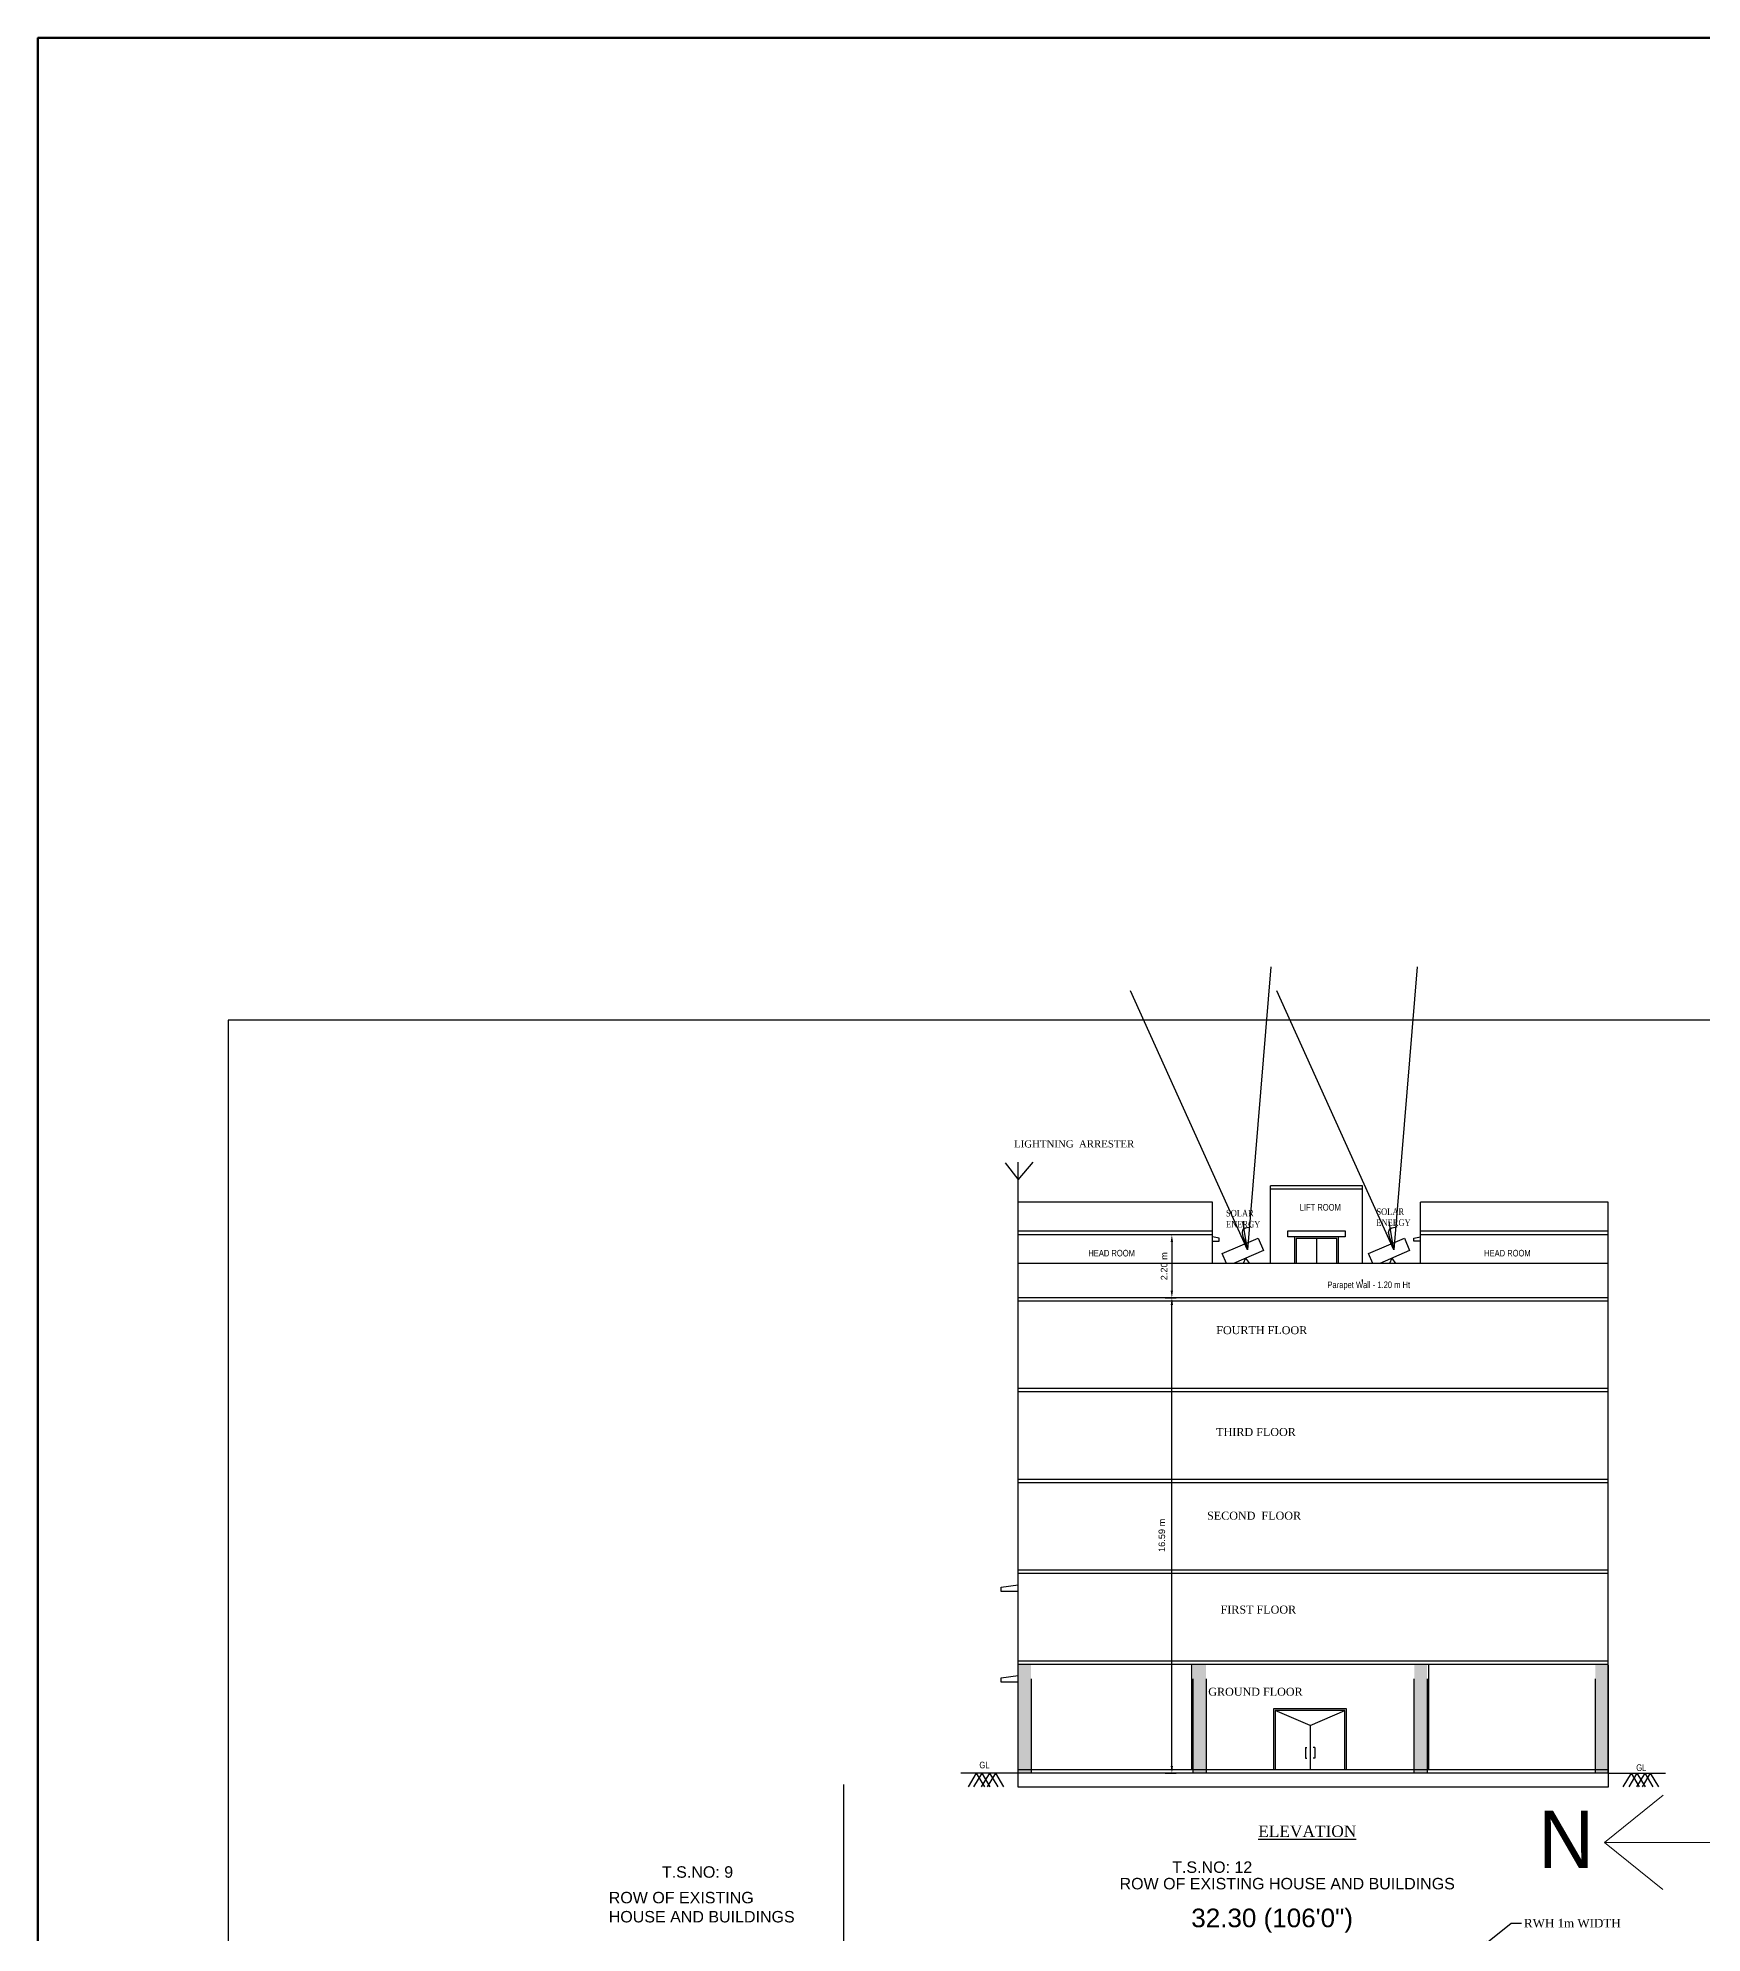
# Model space of a CAD drawing. Header units: metres. Extents: x 789 to 1127, y 8 to 183.
# Drawn here: x 788.8 to 846.9, y 116.9 to 183.1 of the extents above; entities that cross this region are included whole.
import ezdxf
from ezdxf import colors
from ezdxf.entities.mleader import LeaderData, LeaderLine
from ezdxf.math import Vec2, Vec3

# ---------------------------------------------------------------- set-up
doc = ezdxf.new("R2010")
doc.units = ezdxf.units.M
doc.header["$MEASUREMENT"] = 0
doc.header["$PDMODE"] = 96
for name, color, linetype in [('ED', 30, 'Continuous'), ('T E X T', 7, 'Continuous'), ('TEXT1', 7, 'Continuous'), ('W A L L', 125, 'Continuous')]:
    doc.layers.add(name, color=color, linetype=linetype)
doc.layers.add('FLOOR-GROUND', color=7, linetype='Continuous', lineweight=50)
doc.layers.add('NORTH_DIRECTION', color=7, linetype='Continuous', lineweight=0)
doc.styles.add('ROMANS', font='arial.ttf', dxfattribs={"height": 8})
doc.styles.add('rs', font='arial.ttf', dxfattribs={"width": 0.85})
doc.styles.add('S', font='swiss.ttf')
doc.styles.get("Standard").update_dxf_attribs({"font": 'BOOKOS.TTF'})
doc.styles.add('swc', font='swissc.ttf', dxfattribs={"height": 250})
doc.styles.add('TIMES', font='BOOKOS.TTF')
doc.styles.add('USA TEXT', font='GOTHIC.TTF')
doc.dimstyles.new('Aec_Arch_I$7', dxfattribs={"dimscale": 96, "dimtxt": 0.09375, "dimasz": 0.125, "dimexe": 0.125, "dimexo": 0.125, "dimgap": 0.0625, "dimtad": 0, "dimzin": 3, "dimdsep": 46, "dimlunit": 4, "dimtxsty": 'ROMANS', "dimblk": 'OBLIQUE', "dimcen": 0.09375, "dimdle": 0.125, "dimadec": 0, "dimazin": 0, "dimtfac": 0.75, "dimtofl": 0, "dimtmove": 2, "dimatfit": 3, "dimldrblk": 'OBLIQUE', "dimfxl": 0, "dimfrac": 1, "dimtolj": 1, "dimtzin": 0, "dimarcsym": 0})
doc.dimstyles.new('METRIC', dxfattribs={"dimtxt": 0.45, "dimasz": 0.25, "dimexe": 0.15, "dimexo": 0.15, "dimgap": 0.15, "dimtad": 1, "dimzin": 0, "dimdsep": 46, "dimtxsty": 'S', "dimcen": 0, "dimclrd": 1, "dimclre": 1, "dimclrt": 5, "dimadec": 0, "dimazin": 2, "dimtfac": 1, "dimtix": 1, "dimtofl": 0, "dimtmove": 1, "dimatfit": 0, "dimfxl": 0, "dimtolj": 1, "dimtzin": 0, "dimarcsym": 0})

# ---------------------------------------------------------------- blocks, each defined once
blk = doc.blocks.new('*D146')
at = {"color": 1, "lineweight": -2}
for p, q in [((828.622, 141.316), (828.222, 141.316)), ((828.372, 141.066), (828.372, 139.366)), ((828.622, 139.116), (828.222, 139.116))]:
    blk.add_line(p, q, dxfattribs=at)
at = {"color": 1}
for points in [[(828.33, 141.066), (828.413, 141.066), (828.372, 141.316)], [(828.33, 139.366), (828.413, 139.366), (828.372, 139.116)]]:
    blk.add_solid(points, dxfattribs=at)
at = {"layer": 'Defpoints', "color": 0}
for p in [(829.788, 141.316), (828.372, 139.116), (829.788, 139.116)]:
    blk.add_point(p, dxfattribs=at)
at = {"color": 6, "lineweight": -2, "insert": (828.103, 140.216), "char_height": 0.23, "attachment_point": 5, "rotation": 90, "style": 'S'}
blk.add_mtext('\\A1;2.20 m', dxfattribs=at)
blk = doc.blocks.new('_Oblique')
at = {"color": 0, "linetype": 'ByBlock', "lineweight": -2}
blk.add_line((-0.5, -0.5), (0.5, 0.5), dxfattribs=at)
blk = doc.blocks.new('*D432')
at = {"layer": 'Defpoints', "color": 0, "ltscale": 0.5}
for p in [(823.01, 139.116), (828.372, 139.116), (822.71, 122.526)]:
    blk.add_point(p, dxfattribs=at)
at = {"layer": 'ED', "color": 1, "lineweight": -2, "ltscale": 0.5}
for p, q in [((828.142, 139.116), (828.522, 139.116)), ((828.372, 122.776), (828.372, 138.866)), ((828.142, 122.526), (828.522, 122.526))]:
    blk.add_line(p, q, dxfattribs=at)
at = {"layer": 'ED', "color": 1, "ltscale": 0.5}
for points in [[(828.33, 138.866), (828.413, 138.866), (828.372, 139.116)], [(828.33, 122.776), (828.413, 122.776), (828.372, 122.526)]]:
    blk.add_solid(points, dxfattribs=at)
at = {"layer": 'ED', "lineweight": -3, "ltscale": 0.5, "insert": (828.023, 130.821), "char_height": 0.23, "attachment_point": 5, "rotation": 90, "style": 'S'}
blk.add_mtext('\\A1;16.59 m', dxfattribs=at)

msp = doc.modelspace()

# ---------------------------------------------------------------- hatches: boundary and pattern name
at = {"lineweight": -2, "ltscale": 0.5}
h = msp.add_hatch(color=256, dxfattribs=at)
h.dxf.hatch_style = 1
h.paths.add_polyline_path([(829.56436, 126.31572), (829.11436, 126.31572), (829.11436, 122.63756), (829.56436, 122.63756)])
h.paths.add_polyline_path([(837.27876, 126.31572), (836.82876, 126.31572), (836.82876, 122.63756), (837.27876, 122.63756)])
h.paths.add_polyline_path([(823.45999, 126.31572), (823.00999, 126.31572), (823.00999, 122.63756), (823.45999, 122.63756)])
h.paths.add_polyline_path([(843.60196, 126.31572), (843.15196, 126.31572), (843.15196, 122.63756), (843.60196, 122.63756)])
h = msp.add_hatch(color=256, dxfattribs=at)
h.dxf.hatch_style = 1
h.paths.add_polyline_path([(823.45999, 122.63756), (823.00999, 122.63756), (823.00999, 122.51756), (823.23359, 122.51756), (823.45999, 122.51756)])
h.paths.add_polyline_path([(829.56436, 122.63756), (829.11436, 122.63756), (829.11436, 122.51756), (829.33796, 122.51756), (829.56436, 122.51756)])
h.paths.add_polyline_path([(837.27876, 122.63756), (836.82876, 122.63756), (836.82876, 122.51756), (837.05236, 122.51756), (837.27876, 122.51756)])
h.paths.add_polyline_path([(843.60196, 122.63756), (843.15196, 122.63756), (843.15196, 122.51756), (843.37556, 122.51756), (843.60196, 122.51756)])

# ---------------------------------------------------------------- linework, layer by layer
at = {"layer": 'FLOOR-GROUND', "color": 64, "linetype": 'Continuous'}
msp.add_lwpolyline([(1126.91784, 7.75194), (788.79462, 7.75194), (788.79462, 183.09), (1126.91784, 183.09)], close=True, dxfattribs=at)
at = {"layer": 'NORTH_DIRECTION'}
for points in [[(845.51886, 121.75775), (845.51886, 121.75775), (843.46677, 120.10284)], [(849.18287, 120.10284), (849.18287, 120.10284), (843.46677, 120.10284), (845.50218, 118.46138)]]:
    msp.add_lwpolyline(points, dxfattribs=at)
at = {"layer": 'TEXT1', "color": 12}
msp.add_lwpolyline([(906.44678, 148.80482), (795.43611, 148.80482), (795.43611, 31.29705), (906.44678, 31.29705)], close=True, dxfattribs=at)
at = {"layer": 'W A L L'}
for p, q in [((823.00999, 143.25232), (822.56995, 143.82519)), ((823.00999, 143.22724), (823.52562, 143.85154)), ((823.00999, 142.45063), (823.00999, 143.84479)), ((823.00999, 143.22724), (823.00999, 143.84479)), ((830.12937, 140.65717), (831.38067, 141.19344)), ((831.38067, 141.19344), (831.56527, 140.76271)), ((835.23522, 140.65717), (836.48652, 141.19344)), ((836.48652, 141.19344), (836.67112, 140.76271)), ((830.2757, 140.31572), (830.12937, 140.65717)), ((831.56527, 140.76271), (830.52228, 140.31572)), ((830.93962, 140.49458), (830.85749, 140.31572)), ((830.93962, 140.49458), (831.07671, 140.31572)), ((835.38156, 140.31572), (835.23522, 140.65717)), ((836.67112, 140.76271), (835.62813, 140.31572)), ((836.04547, 140.49458), (835.96334, 140.31572)), ((836.04547, 140.49458), (836.18256, 140.31572))]:
    msp.add_line(p, q, dxfattribs=at)
at = {"layer": 'W A L L', "lineweight": -2, "ltscale": 0.5}
for p, q in [((835.02036, 143.02248), (831.81996, 143.02248)), ((831.81996, 140.31572), (831.81996, 143.02248)), ((835.02036, 142.90248), (831.81996, 142.90248)), ((835.02036, 140.31572), (835.02036, 143.02248)), ((823.00999, 135.19756), (823.00999, 142.63572)), ((829.78796, 142.45063), (823.00999, 142.45063)), ((829.78796, 140.31572), (829.78796, 142.45063)), ((843.60196, 142.45063), (837.05236, 142.45063)), ((837.05236, 140.31572), (837.05236, 142.45063)), ((843.60196, 122.51756), (843.60196, 142.45063)), ((829.78796, 141.43572), (823.00999, 141.43572)), ((829.78796, 141.31572), (823.00999, 141.31572)), ((823.00999, 122.38756), (823.00999, 141.23756)), ((830.01796, 141.19395), (829.78796, 141.2395)), ((829.78796, 141.08942), (830.01796, 141.08942)), ((830.01796, 141.08942), (830.01796, 141.19395)), ((832.42516, 141.24572), (832.42516, 141.44572)), ((832.42516, 141.44572), (834.18516, 141.44572)), ((832.65516, 141.24572), (832.42516, 141.24572)), ((834.18516, 141.24572), (832.65516, 141.24572)), ((832.65516, 141.24572), (832.65516, 140.31572)), ((834.12516, 141.18572), (832.71516, 141.18572)), ((832.71516, 141.18572), (832.71516, 140.31572)), ((833.42016, 141.18572), (833.42016, 140.31572)), ((834.12516, 140.31572), (834.12516, 141.18572)), ((834.18516, 141.44572), (834.41516, 141.44572)), ((834.18516, 140.31572), (834.18516, 141.24572)), ((834.41516, 141.24572), (834.18516, 141.24572)), ((834.41516, 141.44572), (834.41516, 141.24572)), ((836.82236, 141.19395), (837.05236, 141.2395)), ((836.82236, 141.08942), (836.82236, 141.19395)), ((837.05236, 141.08942), (836.82236, 141.08942)), ((843.60196, 141.43572), (837.05236, 141.43572)), ((843.60196, 141.31572), (837.05236, 141.31572)), ((829.78796, 140.31572), (823.00999, 140.31572)), ((837.05236, 140.31572), (829.78796, 140.31572)), ((843.60196, 140.31572), (837.05236, 140.31572)), ((835.02036, 139.68756), (835.02036, 139.75389)), ((843.60196, 139.11572), (823.00999, 139.11572)), ((843.60196, 138.99572), (823.00999, 138.99572)), ((843.60196, 135.94572), (823.00999, 135.94572)), ((843.60196, 135.82572), (823.00999, 135.82572)), ((843.60196, 132.77572), (823.00999, 132.77572)), ((843.60196, 132.65572), (823.00999, 132.65572)), ((822.40999, 129.01572), (823.00999, 129.09572)), ((822.40999, 128.86572), (822.40999, 129.01572)), ((843.60196, 129.60572), (823.00999, 129.60572)), ((843.60196, 129.48572), (823.00999, 129.48572)), ((823.00999, 128.86572), (822.40999, 128.86572)), ((843.60196, 126.43572), (823.00999, 126.43572)), ((822.40999, 125.84572), (823.00999, 125.92572)), ((822.40999, 125.69572), (822.40999, 125.84572)), ((823.00999, 125.69572), (822.40999, 125.69572)), ((843.60196, 126.31572), (823.00999, 126.31572)), ((823.00999, 122.51756), (823.00999, 126.28756)), ((823.45999, 125.80756), (823.45999, 122.51756)), ((829.06436, 122.63756), (829.06436, 126.31572)), ((829.11436, 122.51756), (829.11436, 125.80756)), ((829.56436, 125.80756), (829.56436, 122.51756)), ((836.82876, 122.51756), (836.82876, 125.80756)), ((837.27876, 125.80756), (837.27876, 122.51756)), ((837.32876, 126.31572), (837.32876, 122.63756)), ((843.15196, 122.51756), (843.15196, 125.80756)), ((843.60196, 126.28756), (843.60196, 122.51756)), ((834.47211, 124.76756), (831.92101, 124.76756)), ((831.92101, 124.76756), (831.92101, 122.63756)), ((833.19656, 124.18911), (831.98101, 124.70756)), ((834.41211, 124.70756), (831.98101, 124.70756)), ((831.98101, 124.70756), (831.98101, 122.63756)), ((833.19656, 124.18911), (834.41211, 124.70756)), ((834.41211, 122.63756), (834.41211, 124.70756)), ((834.47211, 122.63756), (834.47211, 124.76756)), ((833.19656, 124.18911), (833.19656, 122.63756)), ((833.03122, 123.41804), (833.03122, 123.044)), ((833.03122, 123.41804), (833.08587, 123.41804)), ((833.03122, 123.044), (833.08587, 123.044)), ((833.3619, 123.41804), (833.30725, 123.41804)), ((833.3619, 123.044), (833.30725, 123.044)), ((833.3619, 123.41804), (833.3619, 123.044)), ((823.00999, 122.52572), (821.00591, 122.52572)), ((821.54421, 122.52572), (821.2589, 122.04875)), ((821.7381, 122.52572), (821.45279, 122.04875)), ((821.54421, 122.52572), (821.82952, 122.04875)), ((822.00684, 122.52572), (821.72153, 122.04875)), ((821.7381, 122.52572), (822.02341, 122.04875)), ((822.21433, 122.52572), (821.92902, 122.04875)), ((822.00684, 122.52572), (822.29215, 122.04875)), ((822.21433, 122.52572), (822.49964, 122.04875)), ((843.60196, 122.63756), (823.00999, 122.63756)), ((823.00999, 122.03756), (823.00999, 122.52572)), ((843.60196, 122.51756), (823.00999, 122.51756)), ((823.23359, 122.51756), (823.00999, 122.51756)), ((829.33796, 122.51756), (829.11436, 122.51756)), ((837.05236, 122.51756), (836.82876, 122.51756)), ((843.37556, 122.51756), (843.15196, 122.51756)), ((843.60196, 122.52572), (845.60605, 122.52572)), ((843.60196, 122.51756), (843.60196, 122.03756)), ((844.39762, 122.52572), (844.11231, 122.04875)), ((844.60511, 122.52572), (844.3198, 122.04875)), ((844.39762, 122.52572), (844.68293, 122.04875)), ((844.87385, 122.52572), (844.58854, 122.04875)), ((844.60511, 122.52572), (844.89042, 122.04875)), ((845.06774, 122.52572), (844.78243, 122.04875)), ((844.87385, 122.52572), (845.15916, 122.04875)), ((845.06774, 122.52572), (845.35305, 122.04875)), ((816.92879, 116.6526), (816.92879, 122.12562)), ((843.60196, 122.03756), (823.00999, 122.03756))]:
    msp.add_line(p, q, dxfattribs=at)

# ---------------------------------------------------------------- texts
at = {"layer": 'NORTH_DIRECTION', "insert": (841.16509, 121.21323), "char_height": 2, "attachment_point": 1, "style": 'USA TEXT'}
msp.add_mtext_dynamic_manual_height_columns('N', width=1.1850696, gutter_width=30, heights=[2.65126], dxfattribs=at)
at = {"layer": 'T E X T', "lineweight": -2, "ltscale": 0.5, "char_height": 0.23, "attachment_point": 5, "style": 'swc'}
for s, insert in [('\\A1;LIFT ROOM', (833.55153, 142.2698)), ('\\A1;HEAD ROOM', (826.26974, 140.67021)), ('\\A1;HEAD ROOM', (840.08374, 140.67021)), ('\\A1;Parapet Wall - 1.20 m Ht', (835.24427, 139.53227))]:
    msp.add_mtext(s, dxfattribs=dict(at, insert=insert))
at = {"layer": 'T E X T'}
for s, width, gutter_width, insert, char_height, attachment_point, style in [('{\\fTimes New Roman|b0|i0|c0|p18;\\C7;SOLAR \\PENERGY}', 4.0982613, 1.25, (835.51009, 141.61799), 0.23, 7, 'rs'), ('{\\fTimes New Roman|b0|i0|c0|p18;\\C7;SOLAR \\PENERGY}', 4.0982613, 1.25, (830.2606, 141.56515), 0.23, 7, 'rs'), ('{\\fTimes New Roman|b0|i0|c0|p18;\\LELEVATION }', 708.0847091, 60, (831.38651, 120.6934), 0.4, 1, 'swc')]:
    msp.add_mtext_dynamic_manual_height_columns(s, width=width, gutter_width=gutter_width, heights=[0], dxfattribs=dict(at, insert=insert, char_height=char_height, attachment_point=attachment_point, style=style))
at = {"layer": 'T E X T', "char_height": 0.23, "width": 4.4016038, "attachment_point": 5, "style": 'swc'}
for insert in [(821.83006, 122.8036), (844.75511, 122.71265)]:
    msp.add_mtext('\\A1;GL', dxfattribs=dict(at, insert=insert))
at = {"layer": 'T E X T', "lineweight": -2, "attachment_point": 1, "style": 'S'}
for s, insert, char_height, width in [('T.S.NO: 9', (810.5748, 119.27079), 0.4, 14.1285612), ('T.S.NO: 12', (828.38332, 119.44045), 0.4, 14.1285612), ('ROW OF EXISTING HOUSE AND BUILDINGS ', (826.54577, 118.86492), 0.4, 14.1285612), ('ROW OF EXISTING \\PHOUSE AND BUILDINGS ', (808.71837, 118.37751), 0.4, 14.1285612), ('32.30 (106\'0")', (829.04944, 117.79308), 0.65, 11.0412112)]:
    msp.add_mtext(s, dxfattribs=dict(at, insert=insert, char_height=char_height, width=width))
at = {"layer": 'TEXT1', "style": 'TIMES'}
msp.add_text('LIGHTNING  ARRESTER', height=0.25, dxfattribs=at).set_placement((822.86529, 144.36128, 100.096))
at = {"layer": 'TEXT1'}
for s, p in [('FOURTH FLOOR ', (829.92085, 137.84399)), ('THIRD FLOOR ', (829.92085, 134.28963)), ('SECOND  FLOOR ', (829.60058, 131.36906)), ('FIRST FLOOR ', (830.07232, 128.09095)), ('GROUND FLOOR ', (829.64319, 125.22323))]:
    msp.add_text(s, height=0.2792843, dxfattribs=at).set_placement(p)

# ---------------------------------------------------------------- dimensions: what is measured, and where the dimension line sits
at = {"lineweight": -2}
dim = msp.add_aligned_dim(p1=(829.78796, 141.31572), p2=(829.78796, 139.11572), distance=-1.41627, dimstyle='METRIC', override={"dimtxt": 0.23, "dimpost": ' m', "dimclrt": 6, "dimfxl": 0.25}, dxfattribs=at)
dim.commit()
dim.dimension.update_dxf_attribs({"geometry": '*D146', "text_midpoint": (828.10349, 140.21572)})
at = {"layer": 'ED', "lineweight": -3, "ltscale": 0.5}
dim = msp.add_linear_dim(base=(828.37169, 139.11572), p1=(822.70988, 122.52572), p2=(823.00999, 139.11572), angle=90, dimstyle='METRIC', override={"dimtxt": 0.23, "dimgap": 0.23, "dimpost": ' m', "dimcen": 0.09, "dimclrt": 256, "dimfxl": 0.23}, dxfattribs=at)
dim.commit()
dim.dimension.update_dxf_attribs({"geometry": '*D432', "text_midpoint": (828.02349, 130.82072)})

# ---------------------------------------------------------------- leaders
at = {"path_type": 1}
for points in [[(831.01737, 140.78674), (830.88942, 141.52604), (831.13468, 141.59636)], [(836.12322, 140.78674), (835.99527, 141.52604), (836.24053, 141.59636)]]:
    msp.add_leader(points, dimstyle='Aec_Arch_I$7', override={"dimasz": 0.1, "dimldrblk": 'Open30'}, dxfattribs=at)
at = {"lineweight": -2}
ml = msp.add_multileader_mtext('Standard', dxfattribs=at)
ml.set_content('RWH 1m WIDTH ', color=256)
ml.set_leader_properties()
ml.build(insert=Vec2(0, 0))
ml.multileader.update_dxf_attribs({"text_right_attachment_type": 6, "dogleg_length": 0.36, "arrow_head_size": 0.45})
ctx = ml.context
ctx.base_point, ctx.char_height, ctx.arrow_head_size, ctx.landing_gap_size, ctx.plane_origin = Vec3(840.57329, 117.28132), 0.3, 0.45, 0.09, Vec3(839.03668, 116.34168)
ctx.right_attachment = 6
notes = []
notes.append((ctx, [(0, (1, 1, 0), (840.21329, 117.28132), (1, 0), 0.36, [(0, [(839.03668, 116.34168)], 0, [])])]))
ctx.mtext.insert, ctx.mtext.flow_direction = Vec3(840.66329, 117.43468), 5
for ctx, leaders in notes:
    for number, flags, end, landing, length, lines in leaders:
        leader = LeaderData()
        leader.index, (leader.has_last_leader_line, leader.has_dogleg_vector, leader.attachment_direction) = number, flags
        leader.last_leader_point, leader.dogleg_vector, leader.dogleg_length = Vec3(end), Vec3(landing), length
        for number, points, colour, breaks in lines:
            line = LeaderLine()
            line.index, line.vertices, line.color, line.breaks = number, Vec3.list(points), colors.encode_raw_color(colour), breaks
            leader.lines.append(line)
        ctx.leaders.append(leader)

doc.saveas('drawing.dxf')
